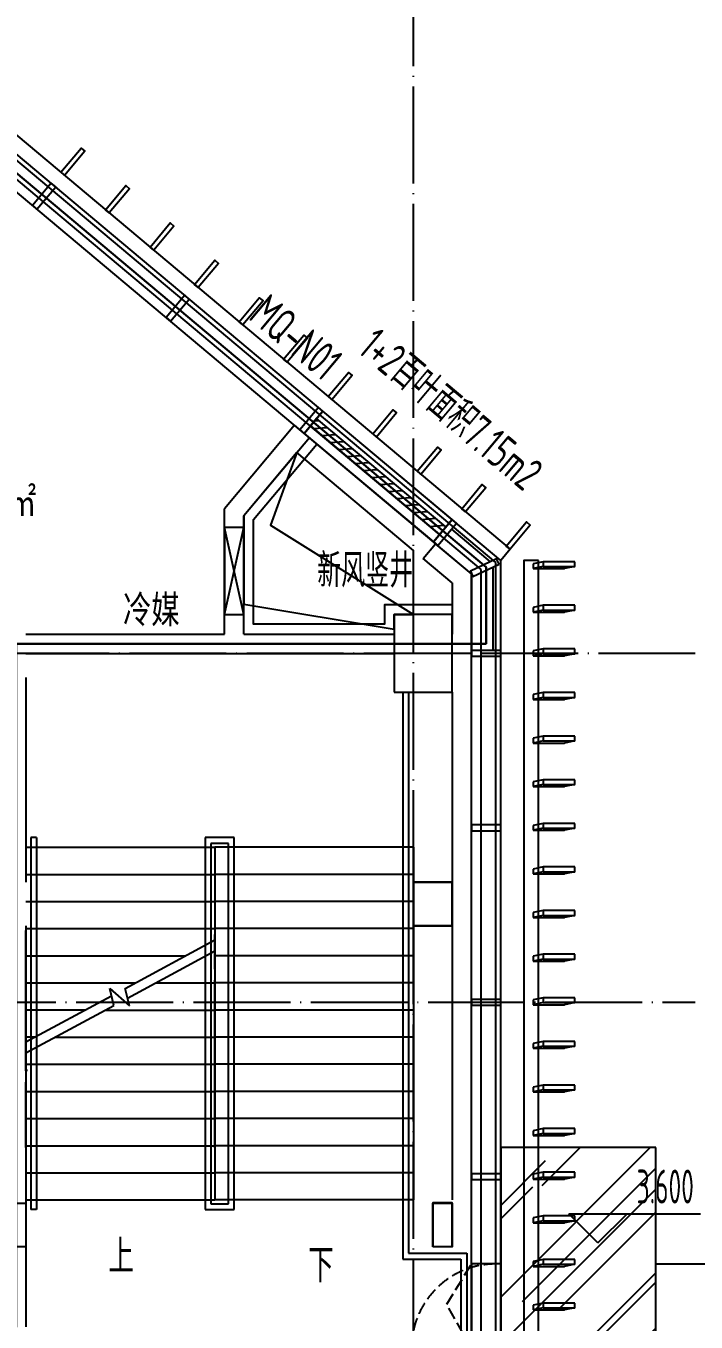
# Model space of a CAD drawing. Extents: x -1262219 to 73468, y -207485 to 163917.
# Drawn here: x 53500 to 60417, y 73500 to 86875 of the extents above; entities that cross this region are included whole.
import ezdxf

# ---------------------------------------------------------------- set-up
doc = ezdxf.new("R2010")
doc.units = 0
doc.header["$LTSCALE"] = 500
doc.header["$MEASUREMENT"] = 0
for name, pattern in [('13#楼幕墙$0$DASH', [0.35, 0.25, -0.1]), ('X-104 13#平面$0$ACAD_ISO05W100', [34, 24, -3, 0.5, -3, 0.5, -3]), ('X-104 13#平面$0$DOTE', [2.4200000000000004, 2, -0.2, 0.02, -0.2])]:
    doc.linetypes.add(name, pattern=pattern)
doc.layers.get('0').update_dxf_attribs({"linetype": 'CONTINUOUS'})
for name, color, linetype in [('13#楼幕墙$0$A-C_幕墙龙骨', 133, 'CONTINUOUS'), ('13#楼幕墙$0$A-C_玻璃幕墙', 140, 'CONTINUOUS'), ('13#楼幕墙$0$A-C_窗', 140, 'CONTINUOUS'), ('13#楼幕墙$0$A-TECH_结构', 21, 'CONTINUOUS'), ('13#楼幕墙$0$A-金属背板', 30, 'CONTINUOUS'), ('13#楼幕墙$0$D-铝板', 181, 'CONTINUOUS'), ('X-104 13#平面$0$01-标注_标高', 200, 'CONTINUOUS'), ('X-104 13#平面$0$01-标注_符号', 200, 'CONTINUOUS'), ('X-104 13#平面$0$02-TEXT_房间', 7, 'CONTINUOUS'), ('X-104 13#平面$0$02-TEXT_标注', 130, 'CONTINUOUS'), ('X-104 13#平面$0$A-C_玻璃幕墙', 140, 'CONTINUOUS'), ('X-104 13#平面$0$A-E_栏杆', 232, 'CONTINUOUS'), ('X-104 13#平面$0$A-E_电梯', 171, 'CONTINUOUS'), ('X-104 13#平面$0$A-SUR_保温', 222, 'CONTINUOUS'), ('X-104 13#平面$0$A-TECH_暖通', 6, 'CONTINUOUS'), ('X-104 13#平面$0$A-TECH_结构', 21, 'CONTINUOUS'), ('X-104 13#平面$0$A_AXIS-轴线', 36, 'X-104 13#平面$0$DOTE'), ('X-104 13#平面$0$A_STR-砌块墙', 121, 'CONTINUOUS'), ('X-104 13#平面$0$A_STR-砼柱', 51, 'CONTINUOUS'), ('X-104 13#平面$0$DIM_SYMB', 3, 'CONTINUOUS'), ('X-104 13#平面$0$EH_玻璃', 156, 'CONTINUOUS'), ('X-104 13#平面$0$s-colu', 40, 'CONTINUOUS')]:
    doc.layers.add(name, color=color, linetype=linetype)
doc.layers.add('X-104 13#平面$0$000套内', color=226, linetype='CONTINUOUS', lineweight=30, plot=False)
doc.layers.add('X-104 13#平面$0$04-不打印_辅助线', color=165, linetype='CONTINUOUS', plot=False)
doc.styles.add('X-104 13#平面$0$_TCH_DIM', font='ros1.shx', dxfattribs={"width": 0.8, "bigfont": 'jd.shx'})
doc.styles.add('X-104 13#平面$0$_TCH_SPACE', font='STXIHEI.TTF', dxfattribs={"width": 0.75, "height": 5})
doc.styles.add('X-104 13#平面$0$Standard', font='ros1.shx', dxfattribs={"width": 0.75, "bigfont": 'jd.shx'})

# ---------------------------------------------------------------- blocks, each defined once
blk = doc.blocks.new('*U155')
h = blk.add_hatch()
h.set_pattern_fill('ANSI31', color=256, scale=50)
h.set_pattern_definition([(45, (-56212.37598260483, 120006.798685315), (-56.1266007566822, 56.12660075668221), [])])
h.paths.add_polyline_path([(-1739.999999999972, 100), (-7.275957614183426e-12, 100), (-7.275957614183426e-12, 200.0000000000146), (-1739.999999999972, 200.0000000000146)])
for points in [[(-1739.999999999972, 0), (0, 0), (-7.275957614183426e-12, 300.0000000000146), (-1739.99999999998, 300.0000000000146)], [(-1739.999999999972, 100), (-7.275957614183426e-12, 100), (-7.275957614183426e-12, 200.0000000000146), (-1739.999999999972, 200.0000000000146)]]:
    blk.add_lwpolyline(points, close=True)
blk = doc.blocks.new('13#楼幕墙$0$llllei')
for p, q in [((325, 50), (0, 50)), ((0, 50), (0, 0)), ((0, 0), (325, 0)), ((325, 0), (325, 50))]:
    blk.add_line(p, q)
for points in [[(0, 50), (-105, 29)], [(-105, 29), (-105, -21)], [(0, 0), (-105, -21)], [(325, 0), (220, -21)], [(-105, -21), (220, -21)]]:
    blk.add_lwpolyline(points)
blk = doc.blocks.new('13#楼幕墙$0$eeeessew')
blk.add_lwpolyline([(49.99999999990541, -8.731149137020111e-11), (0, 2.91038304567337e-11), (6.257323548197746e-10, 325), (50.0000000006039, 324.9999999998399)], close=True)
blk = doc.blocks.new('13#楼幕墙$0$A$C7A413A1D')
blk.add_lwpolyline([(-70, -300.0000000000001), (-10, -300), (-10, 0), (-70, -1.13686837721616e-13)], close=True)
blk = doc.blocks.new('13#楼幕墙$0$A$C2B4E24BF')
at = {"linetype": '13#楼幕墙$0$DASH'}
for points in [[(5.000000000021828, 50.00000000008004), (5.000000000021828, 920.0000000000509)], [(4.99999999969441, 300), (459.9999999998472, 556.983625253335), (874.9999999999854, 299.9999999999854)]]:
    blk.add_lwpolyline(points, dxfattribs=at)
blk.add_lwpolyline([(4.99999999969441, 7.275957614183426e-12), (875, -7.275957614183426e-12), (874.9999999999854, 299.9999999999854), (4.99999999969441, 299.9999999999927)], close=True)
blk.add_arc((5.000000000021828, 50.00000000005821), 869.9999999999782, 0, 90, dxfattribs=at)
blk = doc.blocks.new('13#楼幕墙')
at = {"layer": '13#楼幕墙$0$A-C_玻璃幕墙'}
for p, q in [((58399.99999999985, 81359.89970710652), (53293.20742207249, 85645.00747574437)), ((58349.99999999987, 81336.58432419883), (53287.88754627192, 85584.2010170999)), ((58199.99999999988, 81266.63817547553), (53271.92791887028, 85401.78164116651)), ((58349.99999999993, 61350.00000000006), (58349.99999999987, 81336.58432419877)), ((58399.99999999991, 61300.00000000006), (58399.99999999985, 81359.89970710652)), ((58199.99999999993, 61500.00000000006), (58199.99999999988, 81266.63817547553)), ((58789.99999999994, 80939.99999999997), (58789.99999999993, 81228.46194432724))]:
    blk.add_line(p, q, dxfattribs=at)
at = {"layer": '13#楼幕墙$0$A-TECH_结构'}
blk.add_lwpolyline([(4402.283722101345, 77599.99999999997), (-600.0000000001146, 77599.99999999997), (-600.0000000000582, 59999.99999999997), (21800.00000000001, 59999.99999999994), (21799.99999999999, 61599.99999999991), (58099.99999999993, 61600.00000000006), (58099.99999999987, 81220.00740966003), (53261.28816726917, 85280.16872387758), (38099.99999999985, 76526.79491924313), (38099.99999999985, 72299.99999999991), (12409.71024826031, 72299.99999999997), (4402.283722101213, 77600.00000000006)], dxfattribs=at)
at = {"layer": '13#楼幕墙$0$A-金属背板'}
for p, q in [((57892.41415264877, 81681.38222126303), (58292.9997948101, 81345.25095667056)), ((58319.99999999987, 81291.65339318424), (58319.99999999987, 80429.99999999997))]:
    blk.add_line(p, q, dxfattribs=at)
at = {"layer": '13#楼幕墙$0$D-铝板'}
blk.add_lwpolyline([(53309.16704947412, 85827.42685167774), (58496.4181414531, 81474.80637357416), (58399.99999999985, 81359.89970710654), (53293.20742207249, 85645.00747574437)], dxfattribs=at)
blk.add_lwpolyline([(58789.99999999993, 81359.89970710654), (58639.99999999992, 81359.89970710654), (58639.99999999992, 61199.99999999991), (58789.99999999993, 61049.99999999998), (58789.99999999993, 81359.89970710654)], close=True, dxfattribs=at)
at = {"layer": '13#楼幕墙$0$A-C_幕墙龙骨'}
for p, rotation in [((53814.85706887575, 85207.2903444459), 319.9999999999213), ((55193.73706648988, 84050.27264701013), 319.9999999999213), ((56572.61706410401, 82893.25494957437), 319.9999999999213), ((57951.49706171814, 81736.23725213861), 319.9999999999213), ((58082.78676891589, 81256.11426047329), 115.488553916933), ((58099.99999999994, 80439.99999999997), 90), ((58099.99999999994, 78639.99999999997), 90), ((58099.99999999994, 76839.99999999997), 90), ((58099.99999999994, 75039.99999999997), 90)]:
    blk.add_blockref('13#楼幕墙$0$A$C7A413A1D', p, dxfattribs=dict(at, rotation=rotation))
at = {"layer": '13#楼幕墙$0$A-C_窗'}
for name, p, rotation in [('*U155', (56564.95716380962, 82899.68347414823), 140.0000000000023), ('13#楼幕墙$0$A$C2B4E24BF', (58400.00000000004, 73225.00000000028), 90)]:
    blk.add_blockref(name, p, dxfattribs=dict(at, rotation=rotation))
at = {"layer": '13#楼幕墙$0$D-铝板', "rotation": 320.000000000001}
for p in [(53861.48286566273, 85363.97885402036), (54321.10953153411, 84978.30628820842), (54780.73619740549, 84592.63372239648), (55240.36286327687, 84206.96115658454), (55699.98952914825, 83821.2885907726), (56159.61619501963, 83435.61602496066), (56619.242860891, 83049.94345914872), (57078.86952676238, 82664.27089333678), (57538.49619263376, 82278.59832752484), (57998.12285850514, 81892.9257617129), (58458.11591929702, 81506.94575405872)]:
    blk.add_blockref('13#楼幕墙$0$eeeessew', p, dxfattribs=at)
at = {"layer": '13#楼幕墙$0$D-铝板'}
for p in [(58839.99999999993, 81295.99999999997), (58839.99999999993, 80845.99999999997), (58839.99999999993, 80395.99999999997), (58839.99999999993, 79945.99999999997), (58839.99999999993, 79495.99999999997), (58839.99999999993, 79045.99999999997), (58839.99999999993, 78595.99999999997), (58839.99999999993, 78145.99999999997), (58839.99999999993, 77695.99999999997), (58839.99999999993, 77245.99999999997), (58839.99999999993, 76795.99999999997), (58839.99999999993, 76345.99999999997), (58839.99999999993, 75895.99999999997), (58839.99999999993, 75445.99999999997), (58839.99999999993, 74995.99999999997), (58839.99999999993, 74545.99999999997), (58839.99999999993, 74095.99999999997), (58839.99999999993, 73645.99999999997)]:
    blk.add_blockref('13#楼幕墙$0$llllei', p, dxfattribs=at)
blk = doc.blocks.new('X-104 13#平面$0$轴网')
at = {"layer": 'X-104 13#平面$0$A_AXIS-轴线', "linetype": 'X-104 13#平面$0$DOTE'}
for p, q in [((57500, -7400.98603368341), (57500, 24620.25062679139)), ((60408.42140219617, 18000), (-2925.01551574981, 18000))]:
    blk.add_line(p, q, dxfattribs=at)
blk = doc.blocks.new('*U84')
blk.add_lwpolyline([(200.000000000211, 0), (200.000000000211, 900.0000000002182), (0, 900.0000000002182), (0, 0), (200.000000000211, 0), (0, 900.0000000002182), (0, 0), (200.000000000211, 900.0000000002182)])
blk = doc.blocks.new('_FZHK')
blk.add_lwpolyline([(-0.5, -0.5), (0.5, -0.5), (0.5, 0.5), (-0.5, 0.5)], close=True)
blk = doc.blocks.new('X-104 13#平面')
at = {"layer": 'X-104 13#平面$0$EH_玻璃'}
h = blk.add_hatch(dxfattribs=at)
h.set_pattern_fill('AR-RROOF', color=256, scale=600, angle=44.99999999999999)
h.set_pattern_definition([(44.99999999999999, (0, 0), (646.5784407169793, 1724.209175245277), [11430, -1524, 3810, -762]), (44.99999999999999, (447.2167548292441, 986.0321220933929), (-1255.439805725468, 177.8090711971695), [2286, -251.46, 4572, -571.5]), (44.99999999999999, (-188.585378542452, 727.4007458066014), (2440.833613706597, 3162.846205840555), [6096, -1066.8, 3048, -762])])
h.paths.add_polyline_path([(59999.99999999994, 75300.00000000001), (58399.99999999995, 75300.00000000001), (58399.99999999995, 72900.00000000001), (59999.99999999994, 72900.00000000001)])
at = {"layer": 'X-104 13#平面$0$000套内'}
blk.add_lwpolyline([(4100.000000000022, 77750.00000000006), (4100.000000000024, 68699.99999999999), (-750.0000000000621, 68699.99999999999), (-750.0000000000618, 59850), (21949.99999999995, 59850), (21949.99999999994, 61450), (58249.99999999994, 61450), (58249.99999999994, 71299.99999999971), (48400.00000000652, 71299.99999999971), (48400.00000000652, 73449.99999999971), (53400.00000000652, 73449.99999999971), (53400.00000000652, 80499.99999999971), (58249.99999999994, 80499.99999999971), (58249.99999999994, 81290.05161517872), (53288.97308394587, 85452.64044071968), (37949.99999999994, 76613.31606116104), (37949.99999999994, 72450), (12454.85512413029, 72449.99999999993), (4447.428597971128, 77750.00000000006)], close=True, dxfattribs=at)
at = {"layer": 'X-104 13#平面$0$01-标注_标高'}
for p, q in [((59404.16580464924, 74318.39345855848), (59104.16580464924, 74618.39345855848)), ((59104.16580464924, 74618.39345855848), (60460.72830464924, 74618.39345855848)), ((59404.16580464924, 74318.39345855848), (59704.16580464924, 74618.39345855848))]:
    blk.add_line(p, q, dxfattribs=at)
at = {"layer": 'X-104 13#平面$0$01-标注_符号'}
for p, q in [((59999.99999999994, 74100.00000000001), (60358.63929018285, 74100.00000000001)), ((60358.63929018285, 74100.00000000001), (61776.0052507869, 74100.00000000001))]:
    blk.add_line(p, q, dxfattribs=at)
at = {"layer": 'X-104 13#平面$0$A-C_玻璃幕墙'}
blk.add_lwpolyline([(59999.99999999994, 75300.00000000001), (58399.99999999995, 75300.00000000001), (58399.99999999995, 72900.00000000001), (59999.99999999994, 72900.00000000001)], close=True, dxfattribs=at)
at = {"layer": 'X-104 13#平面$0$A-E_栏杆'}
for p, q in [((57390, 79999.99999999968), (57389.99999999995, 74150.00000133482)), ((57450, 79999.99999999968), (57449.99999999995, 74210.00000133537)), ((53550.00000000655, 78500.00000000001), (53550.00000000653, 74660)), ((53610.00000000655, 78500.00000000001), (53550.00000000655, 78500.00000000001)), ((53610.00000000655, 78500.00000000001), (53610.00000000653, 74660)), ((55350.00000000632, 78499.99999999533), (55350.00000000658, 74660.00000000205)), ((55650.00000000659, 78499.99999999533), (55350.00000000632, 78499.99999999533)), ((55410.0000000064, 78439.99999999539), (55410.00000000664, 74720.00000000013)), ((55590.00000000651, 78439.99999999539), (55410.0000000064, 78439.99999999539)), ((55590.0000000064, 74720.00000000013), (55590.00000000651, 78439.99999999539)), ((55650.00000000647, 74660.00000000205), (55650.00000000659, 78499.99999999533)), ((53610.00000000653, 74660), (53550.00000000653, 74660)), ((55350.00000000658, 74660.00000000205), (55650.00000000647, 74660.00000000205)), ((55410.00000000664, 74720.00000000013), (55590.0000000064, 74720.00000000013)), ((57389.99999999995, 74150.00000133482), (57989.99999999468, 74150.00000133482)), ((57449.99999999995, 74210.00000133537), (58049.99999999452, 74210.00000133539)), ((57989.99999999468, 74150.00000133482), (57989.99999999662, 73199.99999999975)), ((58049.99999999452, 74210.00000133539), (58049.99999999662, 73199.99999999987))]:
    blk.add_line(p, q, dxfattribs=at)
at = {"layer": 'X-104 13#平面$0$A-E_电梯'}
for p, q in [((57900.00123364184, 79999.99999999968), (57900.0012336419, 74760.00000000003)), ((53500.00000000653, 78400.00000000001), (55450.0000000065, 78400)), ((55450.00000000653, 78400.00000000003), (55450.00000000653, 74760.00000000003)), ((57500.00000000659, 78400.00000000003), (55450.00000000653, 78400.00000000003)), ((57500.00000000659, 78400.00000000003), (57500.00000000659, 74760.00000000003)), ((53500.00000000653, 78120.00000000001), (55450.00000000625, 78120.00000000001)), ((57500.00000000659, 78120.00000000003), (55450.00000000653, 78120.00000000003)), ((53500.0000000064, 77840.00000000003), (55450.00000000612, 77840.00000000003)), ((57500.00000000659, 77840.00000000003), (55450.00000000653, 77840.00000000003)), ((53500.00000000627, 77560.00000000004), (55450.00000000599, 77560.00000000004)), ((53500.00000000639, 76090.80825377055), (53500.00000000653, 77540)), ((54524.55276515113, 76943.54549050934), (55450.00000000638, 77442.81616230238)), ((57500.00000000659, 77560.00000000003), (55450.00000000653, 77560.00000000003)), ((55450.00000000618, 77142.81616230203), (55450.0000000065, 77499.99999999999)), ((54548.45097753345, 76842.81395055194), (55450.0000000064, 77329.19174622912)), ((53500.00000000614, 77280.00000000006), (55148.20424931412, 77280.00000000006)), ((57500.00000000659, 77280.00000000003), (55450.00000000653, 77280.00000000003)), ((53500.00000000601, 77000.00000000007), (54629.19674416896, 77000.00000000009)), ((54407.88382446497, 76766.97920352229), (54366.69488470334, 76940.59157523689)), ((54366.69488470334, 76940.59157523689), (54567.66513707281, 76761.82580597485)), ((54567.66513707281, 76761.82580597485), (54524.55276515113, 76943.54549050934)), ((54839.8107609896, 77000.0000000001), (55450.00000000622, 76999.99999999999)), ((55450.0000000065, 75300), (55450.00000000616, 77029.19174622897)), ((57500.00000000659, 77000.00000000003), (55450.00000000653, 77000.00000000003)), ((53500.00000000639, 76390.80825377075), (54383.98561208264, 76867.71074347968)), ((53500.00000000639, 76277.18383769746), (54407.88382446497, 76766.97920352229)), ((54110.18923902382, 76720.00000000012), (53500.00000000652, 76720.00000000012)), ((54320.80325584421, 76720.00000000012), (55450.00000000629, 76719.99999999999)), ((57500.00000000659, 76720.00000000003), (55450.00000000653, 76720.00000000003)), ((53591.18173387873, 76440.00000000016), (53500.00000000652, 76440.00000000016)), ((53801.79575069911, 76440.00000000015), (55450.00000000634, 76440)), ((57500.00000000659, 76440.00000000003), (55450.00000000653, 76440.00000000003)), ((53500.00000000653, 76160), (55450.0000000064, 76160.00000000025)), ((55450.00000000653, 76159.99999999968), (55450.00000000653, 75300)), ((57500.00000000659, 76160.00000000003), (55450.00000000653, 76160.00000000003)), ((53500.00000000653, 76100), (53517.03780457204, 76100.00000000004)), ((53500.00000000653, 75300), (53500.00000000638, 75977.1838376976)), ((53500.00000000653, 75880), (55450.00000000653, 75880)), ((57500.00000000659, 75880.00000000003), (55450.00000000653, 75880.00000000003)), ((53500.00000000653, 75600), (55450.00000000653, 75600)), ((57500.00000000659, 75600.00000000003), (55450.00000000653, 75600.00000000003)), ((53500.00000000653, 75320), (55450.0000000064, 75320.00000000025)), ((57500.00000000659, 75320.00000000003), (55450.00000000653, 75320.00000000003)), ((53500.00000000653, 75040), (55450.00000000653, 75040)), ((57500.00000000659, 75040.00000000003), (55450.00000000653, 75040.00000000003)), ((53500.00000000653, 74760), (55450.00000000653, 74760)), ((57500.00000000659, 74760.00000000003), (55450.00000000653, 74760.00000000003))]:
    blk.add_line(p, q, dxfattribs=at)
blk.add_lwpolyline([(57900.00123364748, 79999.99999999968), (57900.00123363625, 76140)], dxfattribs=at)
at = {"layer": 'X-104 13#平面$0$A-SUR_保温'}
blk.add_lwpolyline([(57900.00000000652, 80899.99999999968), (57200.00000000652, 80899.99999999968), (57200.00000000652, 80699.99999999968), (55850.00000000639, 80699.99999999939), (55850.00000000661, 81783.15765506892), (56502.34789209679, 82560.59559908921)], dxfattribs=at)
at = {"layer": 'X-104 13#平面$0$A-TECH_结构'}
blk.add_lwpolyline([(58099.99999999994, 61600), (58099.99999999987, 81220.00740966003), (53261.28816726917, 85280.16872387758), (38099.99999999985, 76526.79491924313), (38099.99999999994, 72300), (12409.71024826038, 72299.99999999993), (4402.283722101213, 77600.00000000006), (-600.0000000000628, 77600), (-600.0000000000618, 60000), (21799.99999999995, 60000), (21799.99999999994, 61600)], close=True, dxfattribs=at)
at = {"layer": 'X-104 13#平面$0$A_AXIS-轴线', "linetype": 'X-104 13#平面$0$DOTE'}
blk.add_line((39500, 76800.00000000007), (60408.42140219617, 76800.00000000009), dxfattribs=at)
at = {"layer": 'X-104 13#平面$0$A_STR-砌块墙'}
for p, q in [((56272.53455916107, 82753.43188199513), (55550.0000000067, 81892.34872534945)), ((56425.74344778487, 82624.87436005783), (56272.53455916107, 82753.43188199513)), ((56425.74344778487, 82624.87436005783), (55750.00000000661, 81819.55467849552)), ((55550.00000000645, 80599.9999999996), (55550.0000000067, 81892.34872534945)), ((55750.00000000637, 80599.99999999937), (55750.00000000661, 81819.55467849552)), ((57599.47555209589, 81378.93819588843), (57728.03179242949, 81532.1481598963)), ((58099.99999999981, 81220.03507640013), (57728.03179242949, 81532.1481598963)), ((57900.00000000023, 81126.77252637187), (57599.47555209589, 81378.93819588843)), ((58099.99999999981, 81220.03507640013), (58099.99999999994, 80499.99999999971)), ((57900.00000000023, 81126.77252637187), (57900.00000000023, 80599.99999999903)), ((53499.99999999999, 80599.99999999948), (55550.00000000645, 80599.9999999996)), ((55750.00000000637, 80599.99999999937), (57300.00000000652, 80599.99999999971)), ((53500.00000000645, 80399.9999999998), (55650.00000000629, 80399.99999999971)), ((55650.00000000629, 80399.99999999971), (57300.00000000652, 80399.99999999971)), ((57899.99999999574, 80399.99999999539), (57899.99999999574, 80399.99999999539)), ((58099.99999999994, 80400.00000000001), (57899.99999999574, 80399.99999999539)), ((58099.99999999994, 80499.99999999971), (58099.99999999994, 80400.00000000001)), ((53500.00000000637, 80150.00000133514), (53500.00000000645, 78040.00000267266)), ((53500.0000000065, 77590.00000267029), (53500.00000000652, 77299.9999999997)), ((53500.00000000652, 77299.9999999997), (53500.00000000665, 74730.00000267028)), ((53500.00000000617, 74280.00000267266), (53500.00000000652, 73449.99999999971))]:
    blk.add_line(p, q, dxfattribs=at)
at = {"layer": 'X-104 13#平面$0$DIM_SYMB'}
blk.add_lwpolyline([(56297.19979320714, 82471.68083479605), (55749.99992987621, 81819.55343179527), (55749.99975174479, 80907.6041141976), (57299.99992988372, 80648.89026181918), (57300.00000000652, 80800.00000091287), (57500.00080833348, 80800.00000091415), (57500, 81462.46181929614), (56297.19979320714, 82471.68083479605), (56023.7086853981, 81722.19814272877), (57499.99975417985, 80800.00123400363)], dxfattribs=at)
for points in [[(56525.00000000653, 74365.37575278594, 0, 0, 0), (56525.00000000653, 79399.99999999968, 0, 0, 0), (54475.00000000653, 79399.99999999968, 0, 0, 0), (54475.0000000065, 77239.99999999991, 80.00000000000001, 0, 0), (54475.00000000649, 76939.99999999991, 0, 0, 0)], [(54475.00000000653, 74460, 0, 0, 0), (54475.00000000653, 76267.01114738584, 80.00000000000001, 0, 0), (54475.00000000653, 76567.01114738584, 0, 0, 0)]]:
    blk.add_lwpolyline(points, format="xyseb", dxfattribs=at)
at = {"layer": 'X-104 13#平面$0$s-colu'}
for points in [[(57500.00123364187, 78040.00000133569), (57900.00123364187, 78040.00000133569), (57900.00123364187, 77590.00000133569), (57500.00123364187, 77590.00000133569)], [(53300.22325668504, 74278.00713368616), (53300.22325668504, 74728.00713368616), (53500.22325668504, 74728.00713368616), (53500.22325668504, 74278.00713368616)], [(57700.00123364344, 74278.00713368616), (57700.00123364344, 74728.00713368616), (57900.00123364344, 74728.00713368616), (57900.00123364344, 74278.00713368616)]]:
    blk.add_lwpolyline(points, close=True, dxfattribs=at)
blk.add_blockref('X-104 13#平面$0$轴网', (0, 62400))
at = {"layer": 'X-104 13#平面$0$A-TECH_暖通'}
blk.add_blockref('*U84', (55550.00000000641, 80799.99999999971), dxfattribs=at)
at = {"layer": 'X-104 13#平面$0$A-TECH_结构'}
blk.add_blockref('13#楼幕墙', (0, 0), dxfattribs=at)
at = {"layer": 'X-104 13#平面$0$A_STR-砼柱'}
for p, xscale, yscale, zscale in [((57600.00000000652, 80399.99999999968), 600, 800, 800), ((57700.00123364187, 77815.00000133569), 400, 450, 450), ((57800.00123364187, 74505.00000133569), 200, 450, 450)]:
    blk.add_blockref('_FZHK', p, dxfattribs=dict(at, xscale=xscale, yscale=yscale, zscale=zscale))
at = {"layer": 'X-104 13#平面$0$01-标注_标高', "color": 7, "style": 'X-104 13#平面$0$_TCH_DIM', "width": 0.6400000000000001}
blk.add_text('3.600', height=350, dxfattribs=at).set_placement((59803.52830464924, 74723.39345855848))
at = {"layer": 'X-104 13#平面$0$01-标注_符号', "style": 'X-104 13#平面$0$_TCH_SPACE', "width": 0.75}
blk.add_text('建筑面积28.33㎡', height=285.4257641921404, dxfattribs=at).set_placement((51419.57102012467, 81817.74591455003))
at = {"layer": 'X-104 13#平面$0$02-TEXT_房间', "style": 'X-104 13#平面$0$_TCH_SPACE', "width": 0.75}
blk.add_text('冷媒', height=285.4257641921404, dxfattribs=at).set_placement((54502.46339929732, 80711.81855558691))
at = {"layer": 'X-104 13#平面$0$02-TEXT_标注', "linetype": 'X-104 13#平面$0$ACAD_ISO05W100', "style": 'X-104 13#平面$0$Standard', "width": 0.75}
blk.add_text('MQ-N01', height=350, rotation=320.0004792816703, dxfattribs=at).set_placement((55784.82392838128, 83858.01551419873))
at = {"layer": 'X-104 13#平面$0$02-TEXT_标注', "style": 'X-104 13#平面$0$Standard', "width": 0.75}
blk.add_text('新风竖井', height=347.2868217054263, dxfattribs=at).set_placement((56506.04491470288, 81081.5015939856))
at = {"layer": 'X-104 13#平面$0$04-不打印_辅助线', "style": 'X-104 13#平面$0$Standard', "width": 0.75}
blk.add_text('1+2百叶面积7.15m2', height=347.2868217054263, rotation=320.0000000000019, dxfattribs=at).set_placement((56909.7478729208, 83513.46540980684))
at = {"layer": 'X-104 13#平面$0$DIM_SYMB', "color": 7, "style": 'X-104 13#平面$0$_TCH_DIM', "width": 0.8}
for s, p in [('上', (54352.36434109181, 74005)), ('下', (56413.2170542701, 73910.37575278594))]:
    blk.add_text(s, height=347.2868217054263, dxfattribs=at).set_placement(p)

msp = doc.modelspace()

# ---------------------------------------------------------------- block references
msp.add_blockref('X-104 13#平面', (0, 0))

doc.saveas('drawing.dxf')
